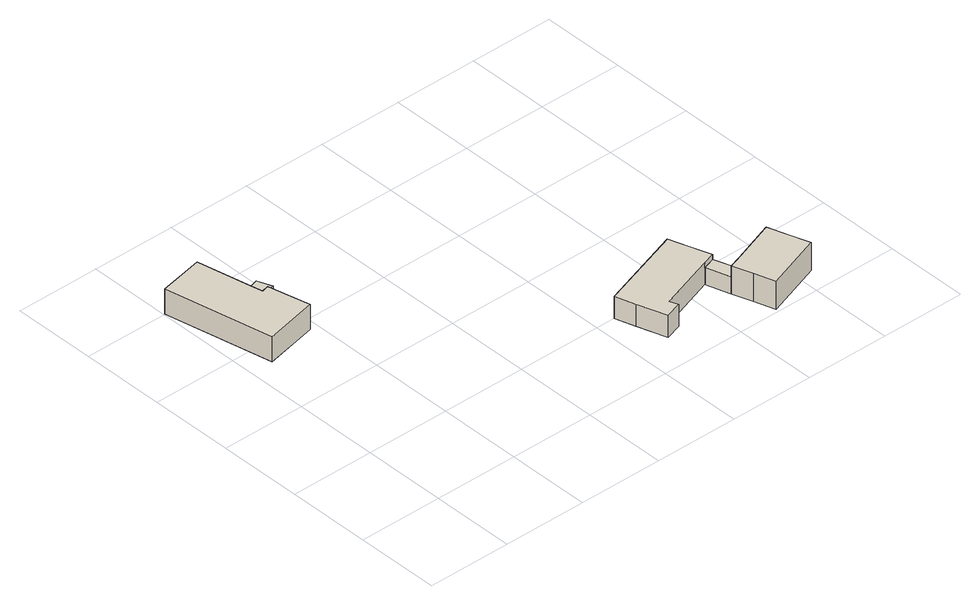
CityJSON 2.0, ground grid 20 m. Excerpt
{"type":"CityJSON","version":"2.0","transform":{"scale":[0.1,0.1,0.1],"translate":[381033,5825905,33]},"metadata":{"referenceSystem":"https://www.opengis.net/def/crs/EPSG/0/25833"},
"CityObjects":{
"building1":{"type":"Building","attributes":{"Gemeindeschluessel":"11000012","BezugspunktDach":"2200","function":"31001_1024","measuredHeight":6.03,"storeysAboveGround":2},"address":[{"country":"Germany","locality":"Berlin","thoroughfareNumber":"103 (14)","thoroughfareName":"Schwarzer Weg"}],"geometry":[{"type":"Solid","lod":"1","boundaries":[[[[0,1,2,3,4,5,6,7]],[[8,9,10,11,12,13,14,15]],[[8,15,7,6]],[[9,8,6,5]],[[10,9,5,4]],[[11,10,4,3]],[[12,11,3,2]],[[13,12,2,1]],[[14,13,1,0]],[[15,14,0,7]]]]}]},
"building2":{"type":"Building","attributes":{"Gemeindeschluessel":"11000012","BezugspunktDach":"2200","function":"51009_1610","measuredHeight":5.73,"storeysAboveGround":0},"address":[{"country":"Germany","locality":"Berlin"}],"geometry":[{"type":"Solid","lod":"1","boundaries":[[[[4,3,2,16,17,5]],[[18,19,20,21,22,23]],[[18,23,5,17]],[[19,18,17,16]],[[20,19,16,2]],[[21,20,2,3]],[[22,21,3,4]],[[23,22,4,5]]]]}]},
"building3":{"type":"Building","attributes":{"Gemeindeschluessel":"11000012","function":"31001_1010"},"address":[{"country":"Germany","locality":"Berlin","thoroughfareNumber":"105","thoroughfareName":"Schwarzer Weg"}],"children":["building3-1","building3-2","building3-3"]},
"building3-1":{"type":"BuildingPart","attributes":{"BezugspunktDach":"2200","measuredHeight":8.93,"storeysAboveGround":1},"parents":["building3"],"geometry":[{"type":"MultiSurface","lod":"1","boundaries":[[[24,25,26,27,28,29,30,31,32]],[[33,34,35,36,37,38,39,40,41]],[[33,41,32,31]],[[34,33,31,30]],[[35,34,30,29]],[[42,43,29,28]],[[37,36,28,27]],[[38,37,27,26]],[[39,38,26,25]],[[40,39,25,24]],[[41,40,24,32]],[[36,35,43,42]]]}]},
"building3-2":{"type":"BuildingPart","attributes":{"BezugspunktDach":"2200","measuredHeight":4.2,"storeysAboveGround":1},"parents":["building3"],"geometry":[{"type":"Solid","lod":"1","boundaries":[[[[44,45,43,42]],[[35,46,47,36]],[[46,35,43,45]],[[36,47,44,42]],[[35,36,42,43]],[[47,46,45,44]]]]}]},
"building3-3":{"type":"BuildingPart","attributes":{"BezugspunktDach":"2200","measuredHeight":9.58,"storeysAboveGround":1},"parents":["building3"],"geometry":[{"type":"MultiSurface","lod":"1","boundaries":[[[48,49,50,51,52,53,54]],[[46,55,56,57,58,59,47]],[[46,45,44,54,53]],[[55,46,53,52]],[[56,55,52,51]],[[57,56,51,50]],[[58,57,50,49]],[[59,58,49,48]],[[47,59,48,54]],[[47,44,45,46]]]}]}
},
"vertices":[
[53,543,68],[179,570,68],[158,661,68],[156,669,68],[139,665,68],[133,692,68],[107,821,68],[1,799,68],[107,821,7],[133,692,7],[139,665,7],[156,669,7],[158,661,7],[179,570,7],[53,543,7],[1,799,7],
[165,663,68],[152,698,68],[152,698,10],[165,663,10],[158,661,10],[156,669,10],[139,665,10],[133,692,10],
[661,151,58],[683,82,58],[723,95,58],[715,115,58],[851,160,58],[880,170,58],[864,218,58],[848,266,58],[646,199,58],[848,266,4],[864,218,4],[880,170,4],[851,160,4],[715,115,4],[723,95,4],[683,82,4],[661,151,4],[646,199,4],[851,160,46],[880,170,46],
[869,103,46],[899,113,46],[899,113,4],[869,103,4],
[885,55,73],[900,7,73],[1036,54,73],[1020,102,73],[1004,150,73],[899,113,73],[869,103,73],[1004,150,4],[1020,102,4],[1036,54,4],[900,7,4],[885,55,4]
]}
